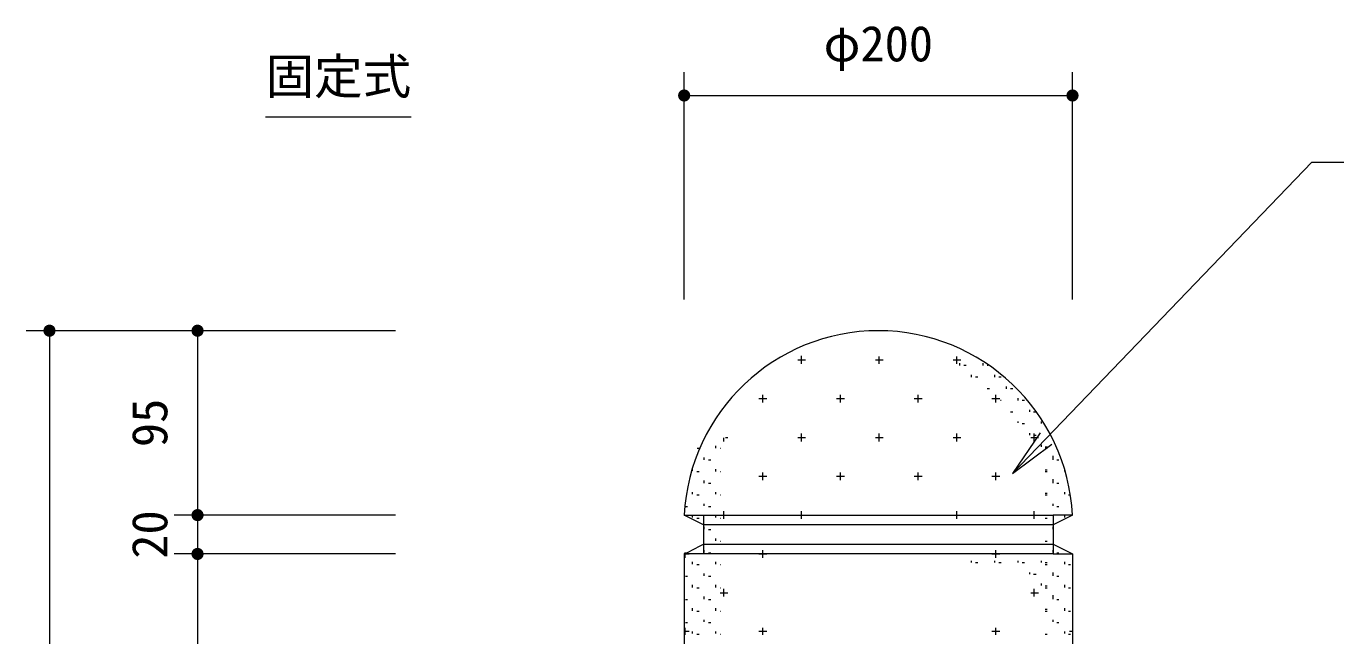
# Model space of a CAD drawing. Units: millimetres at full size, sheet at 1:10. Extents: x 0 to 4200, y 0 to 2970.
# Drawn here: x 2492 to 3166, y 1435 to 1750 of the extents above; entities that cross this region are included whole.
import ezdxf
from ezdxf.enums import TextEntityAlignment as Align

# ---------------------------------------------------------------- set-up
doc = ezdxf.new("R2010")
doc.units = ezdxf.units.MM
doc.header["$LTSCALE"] = 10
for name, color, linetype, lineweight in [('D-STR', 1, 'Continuous', 13), ('D-STR-DIM', 7, 'Continuous', 13), ('D-STR-HTXT', 7, 'Continuous', 13), ('D-STR-TXT', 7, 'Continuous', 13)]:
    doc.layers.add(name, color=color, linetype=linetype, lineweight=lineweight)
doc.styles.add('ＭＳ ゴシック', font='')
doc.styles.get('ＭＳ ゴシック').set_extended_font_data('MS Gothic')

# ---------------------------------------------------------------- blocks, each defined once
blk = doc.blocks.new('filled_dot')
at = {"color": 0, "linetype": 'Continuous', "lineweight": -2, "const_width": 1.25}
blk.add_lwpolyline([(-0.625, 0, 1), (0.625, 0, 1)], format="xyb", close=True, dxfattribs=at)
blk = doc.blocks.new('open_arrow')
at = {"color": 0, "linetype": 'Continuous', "lineweight": -2}
blk.add_lwpolyline([(7.5, 1.25), (0, 0), (7.5, -1.25)], dxfattribs=at)

msp = doc.modelspace()

# ---------------------------------------------------------------- linework, layer by layer
at = {"layer": 'D-STR'}
for p, q in [((2891.08, 1575.64), (2891.08, 1579.64)), ((2931.08, 1575.64), (2931.08, 1579.39)), ((2971.08, 1575.64), (2971.08, 1579.39)), ((2889.08, 1577.64), (2893.08, 1577.64)), ((2929.08, 1577.64), (2933.08, 1577.64)), ((2969.08, 1577.64), (2973.08, 1577.64)), ((2972.58, 1574.64), (2972.58, 1575.89)), ((2974.58, 1574.89), (2975.83, 1574.89)), ((2984.58, 1574.64), (2984.58, 1575.89)), ((2986.58, 1574.89), (2987.08, 1574.89)), ((2978.58, 1568.64), (2978.58, 1569.89)), ((2980.58, 1568.89), (2981.83, 1568.89)), ((2990.58, 1568.64), (2990.58, 1569.89)), ((2992.58, 1568.89), (2993.83, 1568.89)), ((2871.08, 1555.64), (2871.08, 1559.64)), ((2911.08, 1555.64), (2911.08, 1559.64)), ((2951.08, 1555.64), (2951.08, 1559.64)), ((2986.58, 1562.89), (2987.83, 1562.89)), ((2991.08, 1555.64), (2991.08, 1559.64)), ((2996.58, 1562.64), (2996.58, 1563.89)), ((2998.58, 1562.89), (2999.83, 1562.89)), ((2869.08, 1557.64), (2873.08, 1557.64)), ((2909.08, 1557.64), (2913.08, 1557.64)), ((2949.08, 1557.64), (2953.08, 1557.64)), ((2989.08, 1557.64), (2993.08, 1557.64)), ((2993.58, 1556.89), (2993.83, 1556.89)), ((3002.58, 1556.64), (3002.58, 1557.89)), ((3004.58, 1556.89), (3005.83, 1556.89)), ((3008.58, 1550.89), (3008.58, 1551.89)), ((2998.58, 1550.89), (2999.83, 1550.89)), ((3002.58, 1545.14), (3002.58, 1545.89)), ((3004.58, 1544.89), (3005.83, 1544.89)), ((3010.58, 1550.89), (3011.83, 1550.89)), ((3014.58, 1544.89), (3014.58, 1545.89)), ((2891.08, 1535.64), (2891.08, 1539.64)), ((2931.08, 1535.64), (2931.08, 1539.64)), ((2971.08, 1535.64), (2971.08, 1539.64)), ((3008.58, 1538.89), (3008.58, 1539.89)), ((3010.58, 1538.89), (3011.83, 1538.89)), ((3010.83, 1535.64), (3010.83, 1539.64)), ((2837.33, 1532.14), (2838.33, 1532.14)), ((2846.83, 1532.14), (2846.83, 1533.39)), ((2849.08, 1532.14), (2849.33, 1532.14)), ((2851.08, 1535.64), (2851.08, 1537.39)), ((2851.83, 1537.64), (2853.08, 1537.64)), ((2889.08, 1537.64), (2893.08, 1537.64)), ((2929.08, 1537.64), (2933.08, 1537.64)), ((2969.08, 1537.64), (2973.08, 1537.64)), ((3009.08, 1537.64), (3013.08, 1537.64)), ((3014.58, 1532.89), (3014.58, 1533.89)), ((3016.58, 1532.89), (3017.58, 1532.89)), ((3016.58, 1532.14), (3017.58, 1532.14)), ((2840.83, 1526.14), (2840.83, 1527.39)), ((2843.08, 1526.14), (2844.33, 1526.14)), ((3020.58, 1526.89), (3020.58, 1528.14)), ((3020.58, 1526.14), (3020.58, 1527.39)), ((3022.58, 1526.14), (3023.58, 1526.14)), ((2834.83, 1520.39), (2834.83, 1521.39)), ((2837.08, 1520.14), (2838.33, 1520.14)), ((2846.83, 1520.14), (2846.83, 1521.39)), ((2849.08, 1520.14), (2849.33, 1520.14)), ((2871.08, 1515.64), (2871.08, 1519.64)), ((2911.08, 1515.64), (2911.08, 1519.64)), ((2951.08, 1515.64), (2951.08, 1519.64)), ((2991.08, 1515.64), (2991.08, 1519.64)), ((3016.58, 1520.89), (3017.58, 1520.89)), ((3016.58, 1520.14), (3017.58, 1520.14)), ((3026.58, 1520.14), (3026.58, 1521.39)), ((2840.83, 1514.14), (2840.83, 1515.39)), ((2843.08, 1514.14), (2844.33, 1514.14)), ((2869.08, 1517.64), (2873.08, 1517.64)), ((2909.08, 1517.64), (2913.08, 1517.64)), ((2949.08, 1517.64), (2953.08, 1517.64)), ((2989.08, 1517.64), (2993.08, 1517.64)), ((3020.58, 1514.89), (3020.58, 1516.14)), ((3020.58, 1514.14), (3020.58, 1515.39)), ((3022.58, 1514.14), (3023.58, 1514.14)), ((2834.83, 1508.39), (2834.83, 1509.39)), ((2837.08, 1508.14), (2838.33, 1508.14)), ((2846.83, 1508.39), (2846.83, 1509.39)), ((2849.08, 1508.14), (2849.33, 1508.14)), ((3016.58, 1508.89), (3017.58, 1508.89)), ((3016.58, 1508.14), (3017.58, 1508.14)), ((3026.58, 1508.39), (3026.58, 1509.39)), ((3028.58, 1508.14), (3029.58, 1508.14)), ((2836.73, 1494.56), (2830.58, 1497.64)), ((2831.33, 1502.14), (2832.33, 1502.14)), ((2840.58, 1497.64), (3020.58, 1497.64)), ((2840.83, 1502.39), (2840.83, 1503.39)), ((2843.08, 1502.14), (2844.33, 1502.14)), ((2849.08, 1497.64), (2853.08, 1497.64)), ((2851.08, 1495.64), (2851.08, 1499.64)), ((2889.08, 1497.64), (2893.08, 1497.64)), ((2891.08, 1495.64), (2891.08, 1499.64)), ((2969.08, 1497.64), (2973.08, 1497.64)), ((2971.08, 1495.64), (2971.08, 1499.64)), ((3009.08, 1497.64), (3013.08, 1497.64)), ((3010.83, 1495.64), (3010.83, 1499.64)), ((3020.58, 1502.39), (3020.58, 1503.39)), ((3022.58, 1502.14), (3023.58, 1502.14)), ((2834.83, 1496.39), (2834.83, 1497.39)), ((2838.9, 1493.48), (2836.73, 1494.56)), ((2837.08, 1496.14), (2838.33, 1496.14)), ((2840.83, 1490.39), (2840.83, 1491.64)), ((2846.83, 1496.39), (2846.83, 1497.39)), ((2849.08, 1496.14), (2849.33, 1496.14)), ((3016.58, 1496.14), (3017.58, 1496.14)), ((3020.58, 1490.39), (3020.58, 1491.64)), ((3026.58, 1496.39), (3026.58, 1497.39)), ((2843.08, 1490.14), (2844.33, 1490.14)), ((2846.83, 1484.39), (2846.83, 1485.64)), ((2849.08, 1484.14), (2849.33, 1484.14)), ((3016.58, 1484.14), (3017.58, 1484.14)), ((2830.58, 1477.64), (2832.21, 1478.45)), ((2830.58, 1477.64), (2833.08, 1477.64)), ((2831.08, 1475.64), (2831.08, 1478.39)), ((2831.33, 1478.14), (2832.33, 1478.14)), ((2832.21, 1478.45), (2838.9, 1481.79)), ((3020.58, 1477.64), (2840.58, 1477.64)), ((2840.83, 1478.39), (2840.83, 1479.64)), ((2843.08, 1478.14), (2844.33, 1478.14)), ((2869.08, 1477.64), (2873.08, 1477.64)), ((2871.08, 1475.64), (2871.08, 1479.64)), ((2989.08, 1477.64), (2993.08, 1477.64)), ((2991.08, 1475.64), (2991.08, 1479.64)), ((3020.58, 1478.39), (3020.58, 1479.64)), ((3022.58, 1478.14), (3023.58, 1478.14)), ((3029.08, 1477.64), (3030.58, 1477.64)), ((2834.83, 1472.39), (2834.83, 1473.64)), ((2837.08, 1472.14), (2838.33, 1472.14)), ((2846.83, 1472.39), (2846.83, 1473.64)), ((2849.08, 1472.14), (2849.33, 1472.14)), ((2978.58, 1473.14), (2978.58, 1474.14)), ((2980.58, 1473.14), (2981.83, 1473.14)), ((2990.58, 1473.14), (2990.58, 1474.14)), ((2992.58, 1473.14), (2993.83, 1473.14)), ((3002.58, 1473.14), (3002.58, 1474.14)), ((3004.58, 1473.14), (3005.83, 1473.14)), ((3014.58, 1473.14), (3014.58, 1474.14)), ((3016.58, 1473.14), (3017.58, 1473.14)), ((3016.58, 1472.14), (3017.58, 1472.14)), ((3026.58, 1472.39), (3026.58, 1473.64)), ((3028.58, 1472.14), (3029.58, 1472.14)), ((2831.33, 1466.14), (2832.33, 1466.14)), ((2840.83, 1466.39), (2840.83, 1467.64)), ((2843.08, 1466.14), (2844.33, 1466.14)), ((3008.58, 1467.14), (3008.58, 1468.14)), ((3010.58, 1467.14), (3011.83, 1467.14)), ((3020.58, 1467.14), (3020.58, 1468.14)), ((3020.58, 1466.39), (3020.58, 1467.64)), ((3022.58, 1466.14), (3023.58, 1466.14)), ((2834.83, 1460.39), (2834.83, 1461.64)), ((2837.08, 1460.14), (2838.33, 1460.14)), ((2846.83, 1460.39), (2846.83, 1461.64)), ((2849.08, 1460.14), (2849.33, 1460.14)), ((2849.08, 1457.64), (2853.08, 1457.64)), ((2851.08, 1455.64), (2851.08, 1459.64)), ((3009.08, 1457.64), (3013.08, 1457.64)), ((3010.83, 1455.64), (3010.83, 1459.64)), ((3014.58, 1461.39), (3014.58, 1462.39)), ((3016.58, 1461.14), (3017.58, 1461.14)), ((3016.58, 1460.14), (3017.58, 1460.14)), ((3026.58, 1460.39), (3026.58, 1461.64)), ((3028.58, 1460.14), (3029.58, 1460.14)), ((2831.33, 1454.14), (2832.33, 1454.14)), ((2840.83, 1454.39), (2840.83, 1455.64)), ((2843.08, 1454.14), (2844.33, 1454.14)), ((3020.58, 1455.14), (3020.58, 1456.39)), ((3020.58, 1454.39), (3020.58, 1455.64)), ((3022.58, 1454.14), (3023.58, 1454.14)), ((2834.83, 1448.39), (2834.83, 1449.64)), ((2837.08, 1448.14), (2838.33, 1448.14)), ((2840.83, 1442.64), (2840.83, 1443.64)), ((2846.83, 1448.39), (2846.83, 1449.64)), ((2849.08, 1448.14), (2849.33, 1448.14)), ((3016.58, 1449.14), (3017.58, 1449.14)), ((3016.58, 1448.14), (3017.58, 1448.14)), ((3020.58, 1442.64), (3020.58, 1443.64)), ((3026.58, 1448.39), (3026.58, 1449.64)), ((3028.58, 1448.14), (3029.58, 1448.14)), ((2830.58, 1437.89), (2833.08, 1437.89)), ((2831.08, 1435.89), (2831.08, 1439.64)), ((2831.33, 1442.39), (2832.33, 1442.39)), ((2834.83, 1436.64), (2834.83, 1437.64)), ((2843.08, 1442.39), (2844.33, 1442.39)), ((2846.83, 1436.64), (2846.83, 1437.64)), ((2869.08, 1437.89), (2873.08, 1437.89)), ((2871.08, 1435.89), (2871.08, 1439.64)), ((2989.08, 1437.89), (2993.08, 1437.89)), ((2991.08, 1435.89), (2991.08, 1439.64)), ((3022.58, 1442.39), (3023.58, 1442.39)), ((3026.58, 1436.64), (3026.58, 1437.64)), ((3029.08, 1437.89), (3030.58, 1437.89)), ((2837.08, 1436.39), (2838.33, 1436.39)), ((2849.08, 1436.39), (2849.33, 1436.39)), ((3016.58, 1436.39), (3017.58, 1436.39)), ((3028.58, 1436.39), (3029.58, 1436.39))]:
    msp.add_line(p, q, dxfattribs=at)
for points in [[(2830.58, 1497.64), (2840.58, 1497.64), (2840.58, 1477.64), (2830.58, 1477.64), (2830.58, 1237.64), (2930.58, 1237.64)], [(3030.58, 1497.64), (3020.58, 1492.64), (2840.58, 1492.64), (2838.9, 1493.48)], [(3030.58, 1497.64), (3020.58, 1497.64), (3020.58, 1477.64), (3030.58, 1477.64), (3030.58, 1237.64), (2930.58, 1237.64)], [(2838.9, 1481.79), (2840.58, 1482.64), (3020.58, 1482.64), (3030.58, 1477.64)]]:
    msp.add_lwpolyline(points, dxfattribs=at)
msp.add_arc((2930.58, 1492.5), 100.13, 2.9376, 177.0624, dxfattribs=at)
at = {"layer": 'D-STR-DIM'}
for p, q in [((2830.58, 1608.64), (2830.58, 1725.8)), ((3030.58, 1608.64), (3030.58, 1725.8)), ((2830.58, 1713.8), (3030.58, 1713.8)), ((2681.81, 1592.64), (2491.68, 1592.64)), ((2503.68, 1592.64), (2503.68, 1237.64)), ((2681.81, 1592.64), (2567.93, 1592.64)), ((2579.93, 1592.64), (2579.93, 1497.64)), ((2681.81, 1497.64), (2567.93, 1497.64)), ((2681.81, 1497.64), (2567.93, 1497.64)), ((2579.93, 1497.64), (2579.93, 1477.64)), ((2681.81, 1477.64), (2567.93, 1477.64)), ((2681.81, 1477.64), (2567.93, 1477.64)), ((2579.93, 1477.64), (2579.93, 1357.64))]:
    msp.add_line(p, q, dxfattribs=at)
at = {"layer": 'D-STR-HTXT'}
msp.add_lwpolyline([(2999.63, 1519.08), (3153.87, 1679.41), (3178.87, 1679.41), (3565.93, 1679.41)], dxfattribs=at)
at = {"layer": 'D-STR-TXT'}
msp.add_line((2614.98, 1702.85), (2689.98, 1702.85), dxfattribs=at)

# ---------------------------------------------------------------- block references
at = {"layer": 'D-STR-DIM', "xscale": 2.5, "yscale": 2.5}
msp.add_blockref('filled_dot', (2830.58, 1713.8), dxfattribs=at)
for p, rotation in [((3030.58, 1713.8), 180), ((2503.68, 1592.64), 270), ((2579.93, 1592.64), 270), ((2579.93, 1497.64), 90), ((2579.93, 1497.64), 270), ((2579.93, 1477.64), 90), ((2579.93, 1477.64), 270)]:
    msp.add_blockref('filled_dot', p, dxfattribs=dict(at, rotation=rotation))
at = {"layer": 'D-STR-HTXT', "xscale": 3.33, "yscale": 3.33, "rotation": 46.1}
msp.add_blockref('open_arrow', (2999.63, 1519.08), dxfattribs=at)

# ---------------------------------------------------------------- texts
at = {"layer": 'D-STR-DIM', "style": 'ＭＳ ゴシック'}
msp.add_text('φ200', height=18.33, dxfattribs=at).set_placement((2930.58, 1749.71), align=Align.TOP_CENTER)
for s, p in [('95', (2546.05, 1545.14)), ('20', (2546.05, 1487.64))]:
    msp.add_text(s, height=18.33, rotation=90, dxfattribs=at).set_placement(p, align=Align.TOP_CENTER)
at = {"layer": 'D-STR-TXT', "style": 'ＭＳ ゴシック'}
msp.add_text('固定式', height=18.33, dxfattribs=at).set_placement((2614.98, 1732.85), align=Align.TOP_LEFT)

doc.saveas('drawing.dxf')
